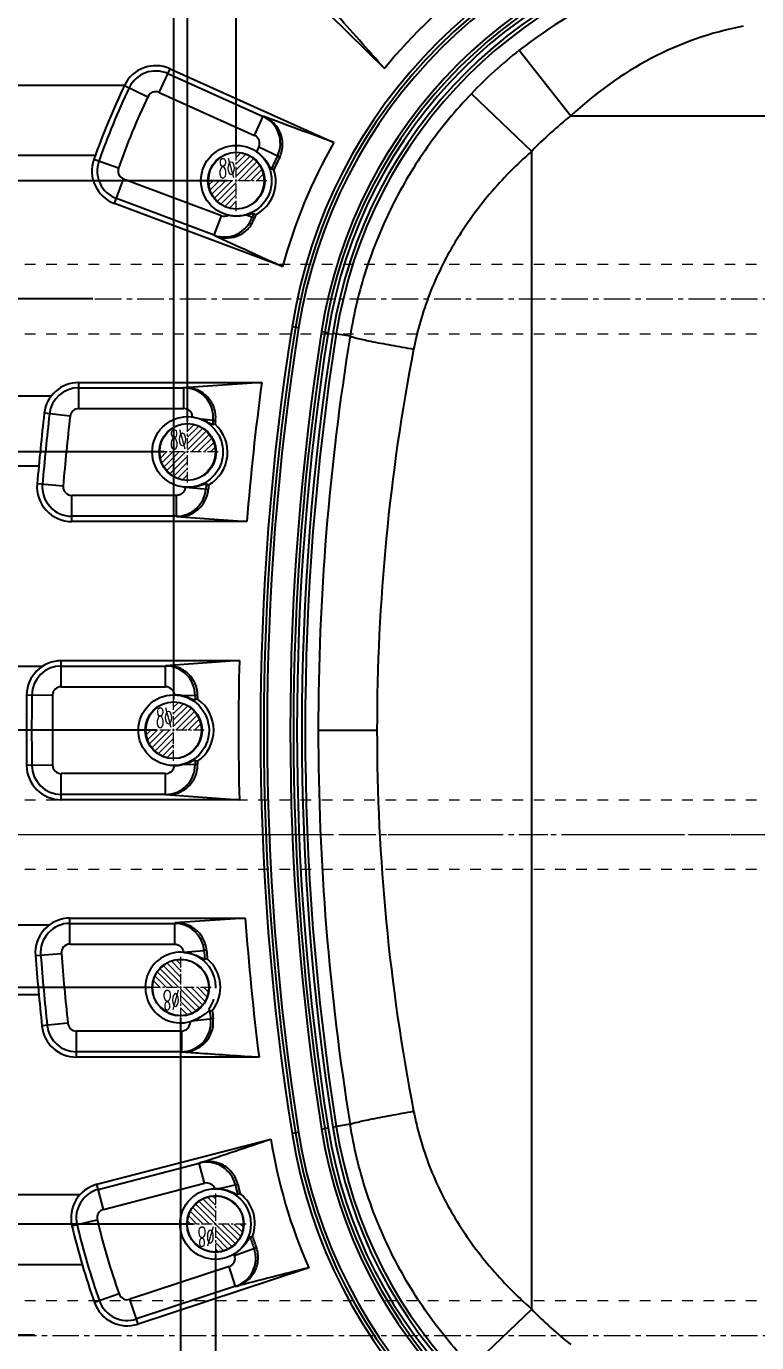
# Model space of a CAD drawing. Header units: millimetres. Extents: x -569 to 1807, y -7664 to 1724.
# Drawn here: x 91.1 to 196.1, y -2468 to -2278.7 of the extents above; entities that cross this region are included whole.
import ezdxf
from ezdxf.enums import TextEntityAlignment as Align

# ---------------------------------------------------------------- set-up
doc = ezdxf.new("R2010")
doc.units = ezdxf.units.MM
doc.header["$LTSCALE"] = 16.335
doc.header["$PDMODE"] = 3
doc.header["$PDSIZE"] = 0.3125
doc.linetypes.add('CENTER', pattern=[0.6, 0.375, -0.075, 0.075, -0.075])
doc.linetypes.add('HIDDEN', pattern=[0.2, 0.1, -0.1])
doc.layers.get('0').update_dxf_attribs({"linetype": 'CONTINUOUS'})
doc.layers.get('Defpoints').update_dxf_attribs({"linetype": 'CONTINUOUS'})
for name, color, linetype, lineweight in [('center', 1, 'CENTER', 9), ('cool', 153, 'HIDDEN', 9), ('epin', 13, 'CONTINUOUS', 9)]:
    doc.layers.add(name, color=color, linetype=linetype, lineweight=lineweight)
doc.layers.add('DEFAULT_2', color=8, linetype='HIDDEN')
doc.layers.add('dim', color=3, linetype='CONTINUOUS')
doc.styles.get("Standard").update_dxf_attribs({"font": 'txt', "width": 0.8})
doc.styles.add('TXT05', font='txt.shx', dxfattribs={"width": 0.5, "bigfont": 'gbcbig.shx'})
doc.dimstyles.new('副本 ISO-25-1', dxfattribs={"dimtxt": 10, "dimasz": 10, "dimexe": 0, "dimexo": 0, "dimgap": 0, "dimtad": 1, "dimtxsty": 'Standard', "dimcen": 0, "dimclrd": 6, "dimclre": 6, "dimclrt": 4, "dimazin": 0, "dimtfac": 1, "dimtofl": 0, "dimtmove": 0, "dimatfit": 3, "dimfxl": 0, "dimarcsym": 0})

# ---------------------------------------------------------------- blocks, each defined once
blk = doc.blocks.new('7')
at = {"layer": 'cool', "ltscale": 0.932966}
for p, q in [((72.6, -1087.21), (493.94, -1087.21)), ((72.6, -1097.21), (493.94, -1097.21))]:
    blk.add_line(p, q, dxfattribs=at)
at = {"layer": 'cool', "color": 1, "linetype": 'CENTER', "ltscale": 0.621977}
blk.add_line((58.27, -1092.21), (508.27, -1092.21), dxfattribs=at)
blk = doc.blocks.new('*D323')
at = {"color": 6, "lineweight": -2}
for p, q in [((122.69, -2179.91), (10.65, -2179.91)), ((10.65, -2189.91), (10.65, -2599.91)), ((127.04, -2609.91), (10.65, -2609.91))]:
    blk.add_line(p, q, dxfattribs=at)
at = {"color": 6}
for points in [[(8.99, -2189.91), (12.32, -2189.91), (10.65, -2179.91)], [(8.99, -2599.91), (12.32, -2599.91), (10.65, -2609.91)]]:
    blk.add_solid(points, dxfattribs=at)
at = {"layer": 'Defpoints', "color": 0}
for p in [(122.69, -2179.91), (10.65, -2609.91), (127.04, -2609.91)]:
    blk.add_point(p, dxfattribs=at)
at = {"color": 4, "insert": (5.65, -2399.19), "char_height": 10, "attachment_point": 5, "rotation": 90}
blk.add_mtext('430', dxfattribs=at)
blk = doc.blocks.new('epin_ejp_8')
at = {"layer": 'epin'}
h = blk.add_hatch(dxfattribs=at)
h.set_pattern_fill('_ANSI31', color=123, scale=0.2, angle=90, style=0)
h.set_pattern_definition([(135, (-263.1036, 1313.3417), (-0.4490128, -0.4490128), [])])
h.paths.add_polyline_path([(0, 4, 0.414214), (-4, 0), (0, 0)])
h.paths.add_polyline_path([(4, 0), (0, 0), (0, -4, 0.414214)])
at = {"layer": 'epin', "color": 1, "linetype": 'CENTER', "ltscale": 0.248791}
for p, q in [((0, -4.4), (0, 4.4)), ((-4.4, 0), (4.4, 0))]:
    blk.add_line(p, q, dxfattribs=at)
at = {"layer": 'epin'}
blk.add_circle((0, 0), 4, dxfattribs=at)
at = {"layer": 'epin', "color": 6, "style": 'TXT05', "width": 0.5}
blk.add_text('%%c8', height=2.8, dxfattribs=at).set_placement((1.33, 1.8), align=Align.MIDDLE)
blk = doc.blocks.new('12')
at = {"layer": 'epin', "color": 4, "xscale": -1}
for p in [(-2763.62, 2309.4), (-2770.62, 2270.4), (-2772.62, 2230.4, 0)]:
    blk.add_blockref('epin_ejp_8', p, dxfattribs=at)
at = {"layer": 'epin', "color": 4, "rotation": 180}
for p in [(-2771.62, 2193.4), (-2766.62, 2159.4)]:
    blk.add_blockref('epin_ejp_8', p, dxfattribs=at)
blk = doc.blocks.new('*D365')
at = {"layer": 'Defpoints', "color": 0}
for p in [(54.07, -2394.91), (65.38, -2394.91), (283.27, -2394.91)]:
    blk.add_point(p, dxfattribs=at)
at = {"layer": 'dim', "color": 6, "lineweight": -2}
blk.add_line((65.38, -2394.91), (52.07, -2394.91), dxfattribs=at)
at = {"layer": 'dim', "color": 4, "insert": (53.07, -2392.41), "char_height": 5, "attachment_point": 5}
blk.add_mtext('0', dxfattribs=at)
blk = doc.blocks.new('*D366')
at = {"layer": 'Defpoints', "color": 0}
for p in [(54.07, -2379.91), (109.78, -2379.91, 0), (283.27, -2394.91)]:
    blk.add_point(p, dxfattribs=at)
at = {"layer": 'dim', "color": 6, "lineweight": -2}
blk.add_line((109.78, -2379.91), (48.73, -2379.91), dxfattribs=at)
at = {"layer": 'dim', "color": 4, "insert": (51.4, -2377.41), "char_height": 5, "attachment_point": 5}
blk.add_mtext('15', dxfattribs=at)
blk = doc.blocks.new('*D367')
at = {"layer": 'Defpoints', "color": 0}
for p in [(54.07, -2339.91), (110.86, -2339.91), (283.27, -2394.91)]:
    blk.add_point(p, dxfattribs=at)
at = {"layer": 'dim', "color": 6, "lineweight": -2}
blk.add_line((110.86, -2339.91), (47.4, -2339.91), dxfattribs=at)
at = {"layer": 'dim', "color": 4, "insert": (50.73, -2337.41), "char_height": 5, "attachment_point": 5}
blk.add_mtext('55', dxfattribs=at)
blk = doc.blocks.new('*D368')
at = {"layer": 'Defpoints', "color": 0}
for p in [(54.07, -2317.91), (100.66, -2317.91), (283.27, -2394.91)]:
    blk.add_point(p, dxfattribs=at)
at = {"layer": 'dim', "color": 6, "lineweight": -2}
blk.add_line((100.66, -2317.91), (47.4, -2317.91), dxfattribs=at)
at = {"layer": 'dim', "color": 4, "insert": (50.73, -2315.41), "char_height": 5, "attachment_point": 5}
blk.add_mtext('77', dxfattribs=at)
blk = doc.blocks.new('*D369')
at = {"layer": 'Defpoints', "color": 0}
for p in [(54.07, -2300.91), (119.94, -2300.91), (283.27, -2394.91)]:
    blk.add_point(p, dxfattribs=at)
at = {"layer": 'dim', "color": 6, "lineweight": -2}
blk.add_line((119.94, -2300.91), (47.4, -2300.91), dxfattribs=at)
at = {"layer": 'dim', "color": 4, "insert": (50.73, -2298.41), "char_height": 5, "attachment_point": 5}
blk.add_mtext('94', dxfattribs=at)
blk = doc.blocks.new('*D370')
at = {"layer": 'Defpoints', "color": 0}
for p in [(54.07, -2269.91), (140.46, -2269.91), (283.27, -2394.91)]:
    blk.add_point(p, dxfattribs=at)
at = {"layer": 'dim', "color": 6, "lineweight": -2}
blk.add_line((140.46, -2269.91), (44.73, -2269.91), dxfattribs=at)
at = {"layer": 'dim', "color": 4, "insert": (49.4, -2267.41), "char_height": 5, "attachment_point": 5}
blk.add_mtext('125', dxfattribs=at)
blk = doc.blocks.new('*D371')
at = {"layer": 'Defpoints', "color": 0}
for p in [(54.07, -2251.91), (172.45, -2251.91), (283.27, -2394.91)]:
    blk.add_point(p, dxfattribs=at)
at = {"layer": 'dim', "color": 6, "lineweight": -2}
blk.add_line((172.45, -2251.91), (44.73, -2251.91), dxfattribs=at)
at = {"layer": 'dim', "color": 4, "insert": (49.4, -2249.41), "char_height": 5, "attachment_point": 5}
blk.add_mtext('143', dxfattribs=at)
blk = doc.blocks.new('*D390')
at = {"layer": 'Defpoints', "color": 0}
for p in [(54.07, -2232.48), (267.27, -2239.91), (283.27, -2394.91)]:
    blk.add_point(p, dxfattribs=at)
at = {"layer": 'dim', "color": 6, "lineweight": -2}
for p, q in [((58.07, -2232.48), (44.73, -2232.48)), ((62.07, -2239.91), (58.07, -2232.48)), ((267.27, -2239.91), (62.07, -2239.91))]:
    blk.add_line(p, q, dxfattribs=at)
at = {"layer": 'dim', "color": 4, "insert": (49.4, -2229.98), "char_height": 5, "attachment_point": 5}
blk.add_mtext('155', dxfattribs=at)
blk = doc.blocks.new('*D391')
at = {"layer": 'Defpoints', "color": 0}
for p in [(54.07, -2241.91), (237.27, -2241.91), (283.27, -2394.91)]:
    blk.add_point(p, dxfattribs=at)
at = {"layer": 'dim', "color": 6, "lineweight": -2}
blk.add_line((237.27, -2241.91), (44.73, -2241.91), dxfattribs=at)
at = {"layer": 'dim', "color": 4, "insert": (49.4, -2239.41), "char_height": 5, "attachment_point": 5}
blk.add_mtext('153', dxfattribs=at)
blk = doc.blocks.new('*D392')
at = {"layer": 'Defpoints', "color": 0}
for p in [(54.07, -2204.91), (99.47, -2204.91, 0), (283.27, -2394.91)]:
    blk.add_point(p, dxfattribs=at)
at = {"layer": 'dim', "color": 6, "lineweight": -2}
blk.add_line((99.47, -2204.91), (45.4, -2204.91), dxfattribs=at)
at = {"layer": 'dim', "color": 4, "insert": (49.73, -2202.41), "char_height": 5, "attachment_point": 5}
blk.add_mtext('190', dxfattribs=at)
blk = doc.blocks.new('*D393')
at = {"layer": 'Defpoints', "color": 0}
for p in [(283.27, -2394.91), (54.07, -2416.91), (108.87, -2416.91)]:
    blk.add_point(p, dxfattribs=at)
at = {"layer": 'dim', "color": 6, "lineweight": -2}
blk.add_line((108.87, -2416.91), (47.4, -2416.91), dxfattribs=at)
at = {"layer": 'dim', "color": 4, "insert": (50.73, -2414.41), "char_height": 5, "attachment_point": 5}
blk.add_mtext('22', dxfattribs=at)
blk = doc.blocks.new('*D394')
at = {"layer": 'Defpoints', "color": 0}
for p in [(283.27, -2394.91), (54.07, -2450.91), (115.07, -2450.91)]:
    blk.add_point(p, dxfattribs=at)
at = {"layer": 'dim', "color": 6, "lineweight": -2}
blk.add_line((115.07, -2450.91), (47.4, -2450.91), dxfattribs=at)
at = {"layer": 'dim', "color": 4, "insert": (50.73, -2448.41), "char_height": 5, "attachment_point": 5}
blk.add_mtext('56', dxfattribs=at)
blk = doc.blocks.new('*D372')
at = {"layer": 'Defpoints', "color": 0}
for p in [(283.27, -2394.91), (54.07, -2466.91), (92.24, -2466.91)]:
    blk.add_point(p, dxfattribs=at)
at = {"layer": 'dim', "color": 6, "lineweight": -2}
blk.add_line((92.24, -2466.91), (47.4, -2466.91), dxfattribs=at)
at = {"layer": 'dim', "color": 4, "insert": (50.73, -2464.41), "char_height": 5, "attachment_point": 5}
blk.add_mtext('72', dxfattribs=at)
blk = doc.blocks.new('*D373')
at = {"layer": 'Defpoints', "color": 0}
for p in [(283.27, -2394.91), (54.07, -2482.91), (134.81, -2482.91)]:
    blk.add_point(p, dxfattribs=at)
at = {"layer": 'dim', "color": 6, "lineweight": -2}
blk.add_line((134.81, -2482.91), (47.4, -2482.91), dxfattribs=at)
at = {"layer": 'dim', "color": 4, "insert": (50.73, -2480.41), "char_height": 5, "attachment_point": 5}
blk.add_mtext('88', dxfattribs=at)
blk = doc.blocks.new('*D374')
at = {"layer": 'Defpoints', "color": 0}
for p in [(283.27, -2394.91), (54.07, -2504.91), (167.29, -2504.91)]:
    blk.add_point(p, dxfattribs=at)
at = {"layer": 'dim', "color": 6, "lineweight": -2}
blk.add_line((167.29, -2504.91), (46.73, -2504.91), dxfattribs=at)
at = {"layer": 'dim', "color": 4, "insert": (50.4, -2502.41), "char_height": 5, "attachment_point": 5}
blk.add_mtext('110', dxfattribs=at)
blk = doc.blocks.new('*D375')
at = {"layer": 'Defpoints', "color": 0}
for p in [(283.27, -2394.91), (243.27, -2518.41), (54.07, -2525)]:
    blk.add_point(p, dxfattribs=at)
at = {"layer": 'dim', "color": 6, "lineweight": -2}
for p, q in [((62.07, -2518.41), (58.07, -2525)), ((243.27, -2518.41), (62.07, -2518.41)), ((58.07, -2525), (38.73, -2525))]:
    blk.add_line(p, q, dxfattribs=at)
at = {"layer": 'dim', "color": 4, "insert": (46.4, -2522.09), "char_height": 5, "attachment_point": 5}
blk.add_mtext('123,5', dxfattribs=at)
blk = doc.blocks.new('*D376')
at = {"layer": 'Defpoints', "color": 0}
for p in [(283.27, -2394.91), (54.07, -2515.41), (208.27, -2515.41)]:
    blk.add_point(p, dxfattribs=at)
at = {"layer": 'dim', "color": 6, "lineweight": -2}
blk.add_line((208.27, -2515.41), (39.4, -2515.41), dxfattribs=at)
at = {"layer": 'dim', "color": 4, "insert": (46.73, -2512.5), "char_height": 5, "attachment_point": 5}
blk.add_mtext('120,5', dxfattribs=at)
blk = doc.blocks.new('*D377')
at = {"layer": 'Defpoints', "color": 0}
for p in [(283.27, -2394.91), (54.07, -2544.91), (120.4, -2544.91)]:
    blk.add_point(p, dxfattribs=at)
at = {"layer": 'dim', "color": 6, "lineweight": -2}
blk.add_line((120.4, -2544.91), (45.4, -2544.91), dxfattribs=at)
at = {"layer": 'dim', "color": 4, "insert": (49.73, -2542.41), "char_height": 5, "attachment_point": 5}
blk.add_mtext('150', dxfattribs=at)
blk = doc.blocks.new('*D378')
at = {"layer": 'Defpoints', "color": 0}
for p in [(283.27, -2394.91), (54.07, -2584.91), (99.47, -2584.91, 0)]:
    blk.add_point(p, dxfattribs=at)
at = {"layer": 'dim', "color": 6, "lineweight": -2}
blk.add_line((99.47, -2584.91), (45.4, -2584.91), dxfattribs=at)
at = {"layer": 'dim', "color": 4, "insert": (49.73, -2582.41), "char_height": 5, "attachment_point": 5}
blk.add_mtext('190', dxfattribs=at)
blk = doc.blocks.new('*D363')
at = {"layer": 'Defpoints', "color": 0}
for p in [(283.27, -2394.91), (165.27, -2505.75), (165.27, -2616.15)]:
    blk.add_point(p, dxfattribs=at)
at = {"layer": 'dim', "color": 6, "lineweight": -2}
blk.add_line((165.27, -2505.75), (165.27, -2624.15), dxfattribs=at)
at = {"layer": 'dim', "color": 4, "insert": (162.77, -2620.15), "char_height": 5, "attachment_point": 5, "rotation": 90}
blk.add_mtext('118', dxfattribs=at)
blk = doc.blocks.new('*D364')
at = {"layer": 'Defpoints', "color": 0}
for p in [(283.27, -2394.91), (136.27, -2485.43), (136.27, -2616.15)]:
    blk.add_point(p, dxfattribs=at)
at = {"layer": 'dim', "color": 6, "lineweight": -2}
blk.add_line((136.27, -2485.43), (136.27, -2625.48), dxfattribs=at)
at = {"layer": 'dim', "color": 4, "insert": (133.77, -2620.82), "char_height": 5, "attachment_point": 5, "rotation": 90}
blk.add_mtext('147', dxfattribs=at)
blk = doc.blocks.new('*D379')
at = {"layer": 'Defpoints', "color": 0}
for p in [(283.27, -2394.91), (113.27, -2421.31), (113.27, -2616.15)]:
    blk.add_point(p, dxfattribs=at)
at = {"layer": 'dim', "color": 6, "lineweight": -2}
blk.add_line((113.27, -2421.31), (113.27, -2624.82), dxfattribs=at)
at = {"layer": 'dim', "color": 4, "insert": (110.77, -2620.48), "char_height": 5, "attachment_point": 5, "rotation": 90}
blk.add_mtext('170', dxfattribs=at)
blk = doc.blocks.new('*D380')
at = {"layer": 'Defpoints', "color": 0}
for p in [(283.27, -2394.91), (118.27, -2455.31), (122.7, -2616.15)]:
    blk.add_point(p, dxfattribs=at)
at = {"layer": 'dim', "color": 6, "lineweight": -2}
for p, q in [((118.27, -2455.31), (118.27, -2608.15)), ((118.27, -2608.15), (122.7, -2612.15)), ((122.7, -2612.15), (122.7, -2625.48))]:
    blk.add_line(p, q, dxfattribs=at)
at = {"layer": 'dim', "color": 4, "insert": (120.2, -2620.82), "char_height": 5, "attachment_point": 5, "rotation": 90}
blk.add_mtext('165', dxfattribs=at)
blk = doc.blocks.new('*D381')
at = {"layer": 'Defpoints', "color": 0}
for p in [(283.27, -2394.91), (108.27, -2580.02, 0), (101.14, -2616.15)]:
    blk.add_point(p, dxfattribs=at)
at = {"layer": 'dim', "color": 6, "lineweight": -2}
for p, q in [((108.27, -2580.02), (108.27, -2608.15)), ((108.27, -2608.15), (101.14, -2612.15)), ((101.14, -2612.15), (101.14, -2625.48))]:
    blk.add_line(p, q, dxfattribs=at)
at = {"layer": 'dim', "color": 4, "insert": (98.64, -2620.82), "char_height": 5, "attachment_point": 5, "rotation": 90}
blk.add_mtext('175', dxfattribs=at)
blk = doc.blocks.new('*D384')
at = {"layer": 'Defpoints', "color": 0}
for p in [(173.27, -2173.03), (173.27, -2247.51), (283.27, -2394.91)]:
    blk.add_point(p, dxfattribs=at)
at = {"layer": 'dim', "color": 6, "lineweight": -2}
blk.add_line((173.27, -2247.51), (173.27, -2165.7), dxfattribs=at)
at = {"layer": 'dim', "color": 4, "insert": (170.77, -2169.37), "char_height": 5, "attachment_point": 5, "rotation": 90}
blk.add_mtext('110', dxfattribs=at)
blk = doc.blocks.new('*D385')
at = {"layer": 'Defpoints', "color": 0}
for p in [(142.27, -2173.03), (142.27, -2265.51), (283.27, -2394.91)]:
    blk.add_point(p, dxfattribs=at)
at = {"layer": 'dim', "color": 6, "lineweight": -2}
blk.add_line((142.27, -2265.51), (142.27, -2165.03), dxfattribs=at)
at = {"layer": 'dim', "color": 4, "insert": (139.77, -2169.03), "char_height": 5, "attachment_point": 5, "rotation": 90}
blk.add_mtext('141', dxfattribs=at)
blk = doc.blocks.new('*D386')
at = {"layer": 'Defpoints', "color": 0}
for p in [(121.27, -2173.03), (121.27, -2296.51), (283.27, -2394.91)]:
    blk.add_point(p, dxfattribs=at)
at = {"layer": 'dim', "color": 6, "lineweight": -2}
blk.add_line((121.27, -2296.51), (121.27, -2163.7), dxfattribs=at)
at = {"layer": 'dim', "color": 4, "insert": (118.77, -2168.37), "char_height": 5, "attachment_point": 5, "rotation": 90}
blk.add_mtext('162', dxfattribs=at)
blk = doc.blocks.new('*D387')
at = {"layer": 'Defpoints', "color": 0}
for p in [(107.44, -2173.03), (112.27, -2375.51, 0), (283.27, -2394.91)]:
    blk.add_point(p, dxfattribs=at)
at = {"layer": 'dim', "color": 6, "lineweight": -2}
for p, q in [((107.44, -2177.03), (107.44, -2165.03)), ((112.27, -2181.03), (107.44, -2177.03)), ((112.27, -2375.51), (112.27, -2181.03))]:
    blk.add_line(p, q, dxfattribs=at)
at = {"layer": 'dim', "color": 4, "insert": (104.94, -2169.03), "char_height": 5, "attachment_point": 5, "rotation": 90}
blk.add_mtext('171', dxfattribs=at)
blk = doc.blocks.new('*D388')
at = {"layer": 'Defpoints', "color": 0}
for p in [(114.27, -2173.03), (114.27, -2335.51), (283.27, -2394.91)]:
    blk.add_point(p, dxfattribs=at)
at = {"layer": 'dim', "color": 6, "lineweight": -2}
blk.add_line((114.27, -2335.51), (114.27, -2163.7), dxfattribs=at)
at = {"layer": 'dim', "color": 4, "insert": (111.77, -2168.37), "char_height": 5, "attachment_point": 5, "rotation": 90}
blk.add_mtext('169', dxfattribs=at)
blk = doc.blocks.new('*D389')
at = {"layer": 'Defpoints', "color": 0}
for p in [(98.47, -2173.03), (108.27, -2201.46, 0), (283.27, -2394.91)]:
    blk.add_point(p, dxfattribs=at)
at = {"layer": 'dim', "color": 6, "lineweight": -2}
for p, q in [((98.47, -2177.03), (98.47, -2163.7)), ((108.27, -2181.03), (98.47, -2177.03)), ((108.27, -2201.46), (108.27, -2181.03))]:
    blk.add_line(p, q, dxfattribs=at)
at = {"layer": 'dim', "color": 4, "insert": (95.97, -2168.37), "char_height": 5, "attachment_point": 5, "rotation": 90}
blk.add_mtext('175', dxfattribs=at)

msp = doc.modelspace()

# ---------------------------------------------------------------- linework, layer by layer
at = {"color": 7, "linetype": 'Continuous'}
for p, q in [((124.18, -2266.658), (142.562, -2284.781)), ((161.947, -2282.149), (169.352, -2291.584)), ((110.203, -2288.232), (111.745, -2284.81)), ((111.429, -2285.511), (125.109, -2291.674)), ((111.745, -2284.81), (135.28, -2295.413)), ((105.189, -2287.219), (84.805, -2287.219)), ((105.186, -2287.223), (108.564, -2288.832)), ((110.203, -2288.232), (123.883, -2294.394)), ((163.726, -2296.689), (155.052, -2288.405)), ((123.883, -2294.394), (125.119, -2291.651)), ((169.352, -2291.584), (397.182, -2291.584)), ((79.805, -2297.219), (101.017, -2297.219)), ((127.507, -2297.521), (124.495, -2296.073)), ((163.726, -2463.136), (163.726, -2296.689)), ((104.336, -2299.087), (100.795, -2297.844)), ((103.756, -2304.182), (105.074, -2300.669)), ((119.122, -2305.94), (105.074, -2300.669)), ((127.924, -2313.251), (103.756, -2304.182)), ((118.074, -2308.734), (104.026, -2303.462)), ((118.065, -2308.758), (119.122, -2305.94)), ((123.896, -2306.277), (122.716, -2305.867)), ((130.226, -2322.083), (129.277, -2321.933)), ((133.515, -2322.603), (134.465, -2322.753)), ((137.626, -2323.252), (135.149, -2322.861)), ((98.617, -2333.665), (98.617, -2329.913)), ((98.617, -2329.913), (124.93, -2329.913)), ((98.617, -2330.681), (113.659, -2330.681)), ((113.717, -2333.665), (113.717, -2330.681)), ((94.636, -2331.906), (81.805, -2331.906)), ((97.378, -2334.772), (93.66, -2334.352)), ((98.617, -2333.665), (113.717, -2333.665)), ((118.275, -2335.449), (116.293, -2335.216)), ((76.805, -2341.906), (92.866, -2341.906)), ((96.37, -2344.804), (92.632, -2344.476)), ((97.613, -2349.913), (97.613, -2346.16)), ((112.673, -2346.16), (97.613, -2346.16)), ((112.673, -2349.209), (112.673, -2346.16)), ((117.244, -2345.329), (113.916, -2345.026)), ((112.673, -2349.144), (97.613, -2349.144)), ((122.783, -2349.913), (97.613, -2349.913)), ((112.673, -2349.209), (122.783, -2349.913)), ((93.357, -2370.752), (81.805, -2370.752)), ((96.112, -2373.665), (96.112, -2369.913)), ((96.112, -2369.913), (121.714, -2369.913)), ((96.112, -2370.681), (111.113, -2370.681)), ((121.714, -2369.913), (111.113, -2370.647)), ((111.113, -2373.665), (111.113, -2370.647)), ((91.123, -2374.85), (94.864, -2374.897)), ((96.112, -2373.665), (111.113, -2373.665)), ((115.702, -2374.972), (113.433, -2374.943)), ((133.054, -2379.913), (141.49, -2379.913)), ((94.864, -2384.928), (91.112, -2384.975)), ((96.112, -2389.913), (96.112, -2386.16)), ((111.113, -2386.16), (96.112, -2386.16)), ((111.113, -2389.178), (111.113, -2386.16)), ((115.702, -2384.853), (113.433, -2384.883)), ((111.113, -2389.144), (96.112, -2389.144)), ((121.714, -2389.913), (96.112, -2389.913)), ((111.113, -2389.178), (121.714, -2389.913)), ((97.361, -2410.665), (97.361, -2406.913)), ((97.361, -2406.913), (122.554, -2406.913)), ((122.554, -2406.913), (112.411, -2407.618)), ((94.362, -2407.926), (81.805, -2407.926)), ((97.361, -2407.681), (112.411, -2407.681)), ((112.411, -2410.665), (112.411, -2407.618)), ((97.361, -2410.665), (112.411, -2410.665)), ((92.388, -2412.311), (96.118, -2412.012)), ((113.656, -2411.825), (116.628, -2411.561)), ((116.985, -2411.531), (116.628, -2411.561)), ((76.805, -2417.926), (92.867, -2417.926)), ((97.049, -2422.044), (93.317, -2422.437)), ((117.938, -2421.412), (114.838, -2421.752)), ((98.29, -2426.913), (98.29, -2423.16)), ((113.376, -2423.16), (98.29, -2423.16)), ((113.376, -2423.16), (113.376, -2426.144)), ((113.322, -2426.145), (98.29, -2426.144)), ((124.539, -2426.913), (98.29, -2426.913)), ((133.515, -2437.223), (134.465, -2437.073)), ((137.626, -2436.574), (135.149, -2436.965)), ((101.236, -2445.191), (126.219, -2438.698)), ((130.226, -2437.742), (129.277, -2437.892)), ((101.429, -2445.935), (115.951, -2442.161)), ((116.701, -2445.049), (115.945, -2442.136)), ((102.18, -2448.823), (116.701, -2445.049)), ((98.766, -2446.714), (81.805, -2446.714)), ((102.18, -2448.823), (101.236, -2445.191)), ((121.485, -2445.213), (118.774, -2445.846)), ((97.639, -2451.182), (101.28, -2450.318)), ((121.014, -2455.424), (124.161, -2454.298)), ((76.805, -2456.714), (99.097, -2456.714)), ((120.23, -2457.029), (105.981, -2461.728)), ((131.67, -2457.208), (107.156, -2465.292)), ((121.172, -2459.887), (120.23, -2457.029)), ((121.164, -2459.863), (106.915, -2464.562)), ((104.414, -2460.959), (100.876, -2462.21)), ((107.156, -2465.292), (105.981, -2461.728)), ((155.052, -2471.42), (163.726, -2463.136))]:
    msp.add_line(p, q, dxfattribs=at)
for centre, radius in [((121.267, -2300.913), 5.08), ((121.267, -2300.913), 4.084), ((114.267, -2339.913), 5.08), ((114.267, -2339.913), 4.084), ((112.267, -2379.913), 5.08), ((112.267, -2379.913), 4.084), ((113.267, -2416.913), 4.084), ((118.267, -2450.913), 5.08), ((118.267, -2450.913), 4.084)]:
    msp.add_circle(centre, radius, dxfattribs=at)
for centre, radius, start, end in [((202.214, -2333.451), 73.841, 98.749, 171.02638), ((202.214, -2333.451), 73.345, 98.749, 171.02638), ((202.214, -2333.451), 72.88, 98.749, 171.02638), ((202.214, -2333.451), 69.551, 98.749, 171.02638), ((202.214, -2333.451), 69.086, 98.749, 171.02638), ((202.214, -2333.451), 68.589, 98.749, 171.02638), ((202.214, -2333.451), 67.897, 98.749, 171.02638), ((202.214, -2333.451), 67.399, 98.749, 171.02638), ((202.214, -2333.451), 76.988, 126.39081, 140.78888), ((202.214, -2333.451), 65.218, 128.12857, 136.31443), ((109.691, -2289.369), 5, 65.74901, 154.52499), ((109.691, -2289.369), 4.231, 65.74901, 154.52499), ((202.214, -2333.451), 107.477, 154.52232, 160.65467), ((202.214, -2333.451), 106.719, 154.52499, 160.65467), ((202.214, -2333.451), 103.736, 154.52499, 160.65467), ((109.691, -2289.369), 1.248, 65.74901, 154.52499), ((123.371, -2295.532), 4.231, 334.31509, 65.74901), ((202.214, -2333.451), 53.224, 128.12857, 136.31443), ((123.371, -2295.532), 1.248, 334.31509, 65.74901), ((202.214, -2333.451), 76.988, 150.39081, 164.78888), ((202.214, -2333.451), 86.24, 154.31509, 154.80605), ((202.214, -2333.451), 83.257, 154.31509, 155.72929), ((202.214, -2333.451), 82.898, 154.3151, 155.69762), ((105.513, -2299.501), 5, 160.65467, 249.43065), ((105.513, -2299.501), 4.231, 160.65467, 249.43065), ((105.513, -2299.501), 1.248, 160.65467, 249.43065), ((121.588, -2301.042), 5.353, 297.60418, 18.56327), ((123.136, -2310.261), 11.482, 72.11559, 73.91908), ((119.56, -2304.772), 4.231, 249.43065, 340.86457), ((119.56, -2304.772), 1.248, 249.43065, 297.92891), ((202.214, -2333.451), 83.257, 160.47321, 160.86457), ((129.086, -2295.458), 11.482, 242.28342, 244.08691), ((202.214, -2333.451), 82.898, 160.50492, 160.86459), ((496.438, -2379.913), 371.711, 171.02638, 188.97361), ((496.438, -2379.913), 371.214, 171.02638, 188.97361), ((496.438, -2379.913), 370.749, 171.02638, 188.97361), ((496.438, -2379.913), 367.42, 171.02638, 188.97361), ((496.438, -2379.913), 366.956, 171.02638, 188.97361), ((496.438, -2379.913), 366.459, 171.02638, 188.97361), ((496.438, -2379.913), 365.766, 171.02638, 188.97361), ((496.438, -2379.913), 365.269, 171.02638, 188.97361), ((487.558, -2380), 354.504, 170.78857, 179.98587), ((430.559, -2380.057), 289.069, 169.04502, 179.97148), ((98.617, -2334.913), 4.989, 90, 173.54634), ((98.617, -2334.913), 4.231, 90, 173.54634), ((113.717, -2334.913), 4.231, 353.29401, 90.77298), ((496.438, -2379.913), 374.858, 172.33482, 175.40969), ((496.438, -2379.913), 405.347, 173.54634, 174.9847), ((496.438, -2379.913), 404.589, 173.54634, 174.9847), ((496.438, -2379.913), 401.605, 173.54634, 174.9847), ((98.617, -2334.913), 1.248, 90, 173.54634), ((113.717, -2334.913), 1.248, 1.81674, 90), ((114.596, -2339.946), 5.421, 300.01239, 48.02936), ((496.438, -2379.913), 381.126, 173.29401, 173.38057), ((120.123, -2348.36), 12.588, 98.69491, 100.39385), ((496.438, -2379.913), 380.768, 173.29401, 173.36494), ((97.613, -2344.913), 5, 174.9847, 270), ((97.613, -2344.913), 4.231, 174.9847, 270), ((97.613, -2344.913), 1.248, 174.9847, 270), ((496.438, -2379.913), 381.126, 174.66918, 174.78895), ((121.746, -2332.861), 12.588, 247.65591, 249.35485), ((496.438, -2379.913), 380.768, 174.68482, 174.78895), ((112.673, -2344.913), 4.231, 270, 354.78895), ((96.112, -2374.913), 4.989, 90, 179.28442), ((96.112, -2374.913), 4.231, 90, 179.28442), ((111.113, -2374.913), 4.231, 359.25657, 90), ((496.438, -2379.913), 374.858, 178.47135, 181.52865), ((496.438, -2379.913), 405.347, 179.28442, 180.71558), ((496.438, -2379.913), 404.589, 179.28442, 180.71558), ((496.438, -2379.913), 401.605, 179.28442, 180.71558), ((96.112, -2374.913), 1.248, 90, 179.28442), ((111.113, -2374.913), 1.248, 3.98383, 90), ((112.249, -2380.835), 6.01, 78.63868, 88.96815), ((496.438, -2379.913), 381.126, 179.25657, 179.34627), ((496.438, -2379.913), 380.768, 179.25657, 179.32979), ((119.07, -2387.636), 12.636, 105.48398, 107.18372), ((112.596, -2379.911), 5.428, 304.82848, 55.17144), ((487.555, -2379.825), 354.501, 180.01409, 189.21146), ((430.559, -2379.769), 289.069, 180.02852, 190.95498), ((119.07, -2372.189), 12.636, 252.81628, 254.51602), ((496.438, -2379.913), 381.126, 180.65373, 180.74343), ((496.438, -2379.913), 380.768, 180.6702, 180.74343), ((96.112, -2384.913), 5, 180.71558, 270), ((96.112, -2384.913), 4.231, 180.71558, 270), ((96.112, -2384.913), 1.248, 180.71558, 270), ((111.113, -2384.913), 4.231, 270, 0.74343), ((111.113, -2384.913), 1.248, 270, 356.01617), ((112.246, -2378.957), 6.044, 271.06065, 281.33252), ((97.361, -2411.913), 4.989, 90, 184.58446), ((496.438, -2379.913), 374.858, 184.13044, 187.20276), ((97.361, -2411.913), 4.231, 90, 184.58446), ((112.411, -2411.913), 4.231, 4.76331, 90), ((97.361, -2411.913), 1.248, 90, 184.58446), ((496.438, -2379.913), 405.347, 184.58446, 186.02176), ((496.438, -2379.913), 404.589, 184.58446, 186.02176), ((496.438, -2379.913), 401.605, 184.58446, 186.02176), ((113.267, -2416.913), 5.08, 0, 285.4213), ((496.438, -2379.913), 381.126, 184.76331, 184.96217), ((119.668, -2424.241), 11.733, 102.68021, 104.45076), ((496.438, -2379.913), 380.768, 184.76331, 184.954), ((113.596, -2416.881), 5.379, 321.58379, 49.45232), ((118.148, -2408.495), 11.733, 266.58031, 268.35086), ((496.438, -2379.913), 381.126, 186.0689, 186.25708), ((496.438, -2379.913), 380.768, 186.07706, 186.25708), ((98.29, -2421.913), 5, 186.02176, 270), ((98.29, -2421.913), 4.231, 186.02176, 270), ((98.29, -2421.913), 1.248, 186.02176, 270), ((113.376, -2421.913), 4.231, 269.26945, 6.25708), ((113.376, -2421.913), 1.248, 270, 4.39781), ((113.041, -2416.093), 5.938, 285.42157, 287.61456), ((202.214, -2426.374), 69.551, 188.97361, 261.25099), ((202.214, -2426.374), 69.086, 188.97361, 261.25099), ((202.214, -2426.374), 68.589, 188.97361, 261.25099), ((202.214, -2426.374), 67.897, 188.97361, 261.25099), ((202.214, -2426.374), 67.399, 188.97361, 261.25099), ((202.214, -2426.374), 76.988, 189.21116, 203.60922), ((202.214, -2426.374), 73.841, 188.97361, 261.25099), ((202.214, -2426.374), 73.345, 188.97361, 261.25099), ((202.214, -2426.374), 72.88, 188.97361, 261.25099), ((117.015, -2446.256), 4.231, 13.13543, 104.56935), ((117.015, -2446.256), 1.248, 20.17731, 104.56935), ((102.494, -2450.03), 4.989, 104.56935, 193.34533), ((102.494, -2450.03), 4.231, 104.56935, 193.34533), ((118.279, -2451.722), 5.897, 85.19039, 90.90236), ((202.214, -2426.374), 83.257, 193.13543, 194.10148), ((125.008, -2456.901), 10.838, 107.17424, 109.07421), ((202.214, -2426.374), 82.898, 193.13544, 194.08407), ((118.599, -2450.815), 5.34, 339.54865, 53.06384), ((102.494, -2450.03), 1.248, 104.56935, 193.34533), ((202.214, -2426.374), 103.736, 193.34533, 199.47501), ((202.214, -2426.374), 107.477, 193.34533, 199.47501), ((202.214, -2426.374), 106.719, 193.34533, 199.47501), ((120.721, -2442.236), 10.838, 283.51398, 285.41394), ((202.214, -2426.374), 82.898, 198.50415, 199.68493), ((119.839, -2455.844), 4.231, 288.25099, 19.68491), ((202.214, -2426.374), 83.257, 198.48671, 199.68491), ((119.839, -2455.844), 1.248, 288.25099, 19.68491), ((202.214, -2426.374), 86.24, 199.55301, 199.68491), ((105.59, -2460.543), 4.231, 199.47501, 288.25099), ((105.59, -2460.543), 1.248, 199.47501, 288.25099), ((105.59, -2460.543), 5, 199.47501, 288.25099), ((202.214, -2426.374), 53.224, 223.68556, 231.87143)]:
    msp.add_arc(centre, radius, start, end, dxfattribs=at)
for points, knots in [([(192.279, -2268.896), (186.785, -2269.755), (175.972, -2272.915), (166.323, -2278.714), (161.947, -2282.149)], [0, 0, 0, 0, 0.4999341, 1, 1, 1, 1]), ([(194.104, -2278.714), (189.542, -2279.563), (180.534, -2282.754), (172.829, -2288.342), (169.352, -2291.584)], [0, 0, 0, 0, 0.4939977, 1, 1, 1, 1]), ([(155.052, -2288.405), (152.776, -2290.788), (148.568, -2295.894), (143.467, -2304.397), (139.702, -2313.569), (138.15, -2320), (137.626, -2323.252)], [0, 0, 0, 0, 0.2501691, 0.5001037, 0.7499841, 1, 1, 1, 1]), ([(127.507, -2297.521), (127.787, -2296.94), (128.07, -2295.671), (127.654, -2293.853), (126.613, -2292.436), (125.634, -2291.841), (125.119, -2291.651)], [0, 0, 0, 0, 0.2732087, 0.5285349, 0.7675268, 1, 1, 1, 1]), ([(124.178, -2296.74), (124.335, -2296.85), (124.634, -2297.081), (125.039, -2297.459), (125.386, -2297.85), (125.674, -2298.232), (125.906, -2298.586), (126.062, -2298.854), (126.166, -2299.03), (126.225, -2299.127), (126.271, -2299.191), (126.302, -2299.224), (126.316, -2299.229)], [0, 0, 0, 0, 0.1736706, 0.3423445, 0.5009724, 0.646668, 0.7760206, 0.8839958, 0.927257, 0.9617335, 0.9862152, 1, 1, 1, 1]), ([(163.726, -2296.689), (161.568, -2298.587), (157.549, -2302.659), (152.559, -2309.558), (148.837, -2317.081), (147.278, -2322.424), (146.758, -2325.123)], [0, 0, 0, 0, 0.2559247, 0.5074933, 0.7551998, 1, 1, 1, 1]), ([(118.065, -2308.758), (118.564, -2308.985), (119.677, -2309.254), (121.415, -2308.982), (122.992, -2307.986), (123.685, -2306.886), (123.896, -2306.277)], [0, 0, 0, 0, 0.2324782, 0.4714747, 0.7267989, 1, 1, 1, 1]), ([(122.716, -2305.867), (122.319, -2305.952), (121.458, -2306.061), (120.59, -2305.975), (120.145, -2305.875)], [0, 0, 0, 0, 0.4703901, 1, 1, 1, 1]), ([(123.746, -2305.623), (123.734, -2305.616), (123.693, -2305.618), (123.623, -2305.63), (123.523, -2305.655), (123.345, -2305.706), (123.074, -2305.783), (122.843, -2305.84), (122.716, -2305.867)], [0, 0, 0, 0, 0.0394065, 0.1081375, 0.2049944, 0.3270088, 0.6323386, 1, 1, 1, 1]), ([(137.626, -2323.252), (137.665, -2323.273), (137.772, -2323.316), (138.08, -2323.417), (138.649, -2323.564), (139.538, -2323.768), (140.682, -2324.008), (142.034, -2324.274), (144.082, -2324.658), (145.674, -2324.938), (146.758, -2325.123)], [0, 0, 0, 0, 0.0145046, 0.0366285, 0.1043483, 0.2032904, 0.330128, 0.4801534, 0.6465552, 1, 1, 1, 1]), ([(118.275, -2335.449), (118.316, -2335.104), (118.312, -2334.41), (118.063, -2333.42), (117.606, -2332.545), (116.803, -2331.599), (115.744, -2330.953), (114.595, -2330.679), (114.007, -2330.654), (113.717, -2330.677)], [0, 0, 0, 0, 0.1387115, 0.2741198, 0.4044722, 0.529633, 0.767145, 0.8835909, 1, 1, 1, 1]), ([(114.964, -2334.873), (115.081, -2334.889), (115.533, -2334.966), (115.976, -2335.094), (116.293, -2335.216)], [0, 0, 0, 0, 0.2581748, 1, 1, 1, 1]), ([(116.293, -2335.216), (116.494, -2335.292), (116.777, -2335.418), (117.125, -2335.599), (117.342, -2335.721), (117.523, -2335.826), (117.668, -2335.91), (117.77, -2335.959), (117.831, -2335.983), (117.852, -2335.979)], [0, 0, 0, 0, 0.3701274, 0.5330055, 0.677024, 0.7988788, 0.8951595, 0.9627703, 1, 1, 1, 1]), ([(116.96, -2344.504), (116.947, -2344.498), (116.908, -2344.5), (116.8, -2344.522), (116.605, -2344.585), (116.309, -2344.683), (115.936, -2344.793), (115.496, -2344.895), (114.819, -2345), (114.283, -2345.013), (113.919, -2344.988)], [0, 0, 0, 0, 0.0136333, 0.0362631, 0.108017, 0.2106458, 0.3378545, 0.4847119, 0.6470517, 1, 1, 1, 1]), ([(113.928, -2344.99), (113.914, -2345.146), (113.83, -2345.454), (113.549, -2345.843), (113.144, -2346.1), (112.829, -2346.16), (112.673, -2346.16)], [0, 0, 0, 0, 0.2498867, 0.5001861, 0.7502454, 1, 1, 1, 1]), ([(112.673, -2349.209), (113.181, -2349.245), (114.238, -2349.13), (115.696, -2348.383), (116.832, -2347.074), (117.19, -2345.925), (117.244, -2345.329)], [0, 0, 0, 0, 0.2314801, 0.4718192, 0.7282521, 1, 1, 1, 1]), ([(115.702, -2374.972), (115.711, -2374.333), (115.438, -2373.071), (114.31, -2371.6), (112.784, -2370.746), (111.655, -2370.609), (111.113, -2370.647)], [0, 0, 0, 0, 0.2727043, 0.5285833, 0.768057, 1, 1, 1, 1]), ([(113.433, -2374.943), (113.675, -2374.991), (114.02, -2375.082), (114.446, -2375.231), (114.714, -2375.337), (114.938, -2375.431), (115.116, -2375.508), (115.241, -2375.551), (115.313, -2375.571), (115.337, -2375.564)], [0, 0, 0, 0, 0.3685118, 0.531139, 0.6753655, 0.7981438, 0.8954552, 0.9633747, 1, 1, 1, 1]), ([(115.337, -2384.261), (115.313, -2384.254), (115.241, -2384.274), (115.117, -2384.317), (114.938, -2384.394), (114.714, -2384.488), (114.446, -2384.594), (114.02, -2384.743), (113.675, -2384.834), (113.433, -2384.883)], [0, 0, 0, 0, 0.0366084, 0.1045086, 0.2018179, 0.3245825, 0.4688064, 0.6314581, 1, 1, 1, 1]), ([(111.113, -2389.178), (111.655, -2389.216), (112.784, -2389.079), (114.311, -2388.225), (115.438, -2386.754), (115.711, -2385.492), (115.702, -2384.853)], [0, 0, 0, 0, 0.2319483, 0.4714268, 0.7273035, 1, 1, 1, 1]), ([(116.985, -2411.531), (116.935, -2410.933), (116.584, -2409.775), (115.448, -2408.454), (113.985, -2407.699), (112.922, -2407.583), (112.411, -2407.618)], [0, 0, 0, 0, 0.2717949, 0.5281977, 0.7684879, 1, 1, 1, 1]), ([(112.411, -2410.665), (112.719, -2410.665), (113.358, -2410.913), (113.64, -2411.533), (113.665, -2411.839)], [0, 0, 0, 0, 0.4995031, 1, 1, 1, 1]), ([(113.657, -2411.84), (113.848, -2411.855), (114.221, -2411.902), (114.759, -2412.022), (115.254, -2412.18), (115.694, -2412.361), (116.07, -2412.546), (116.338, -2412.693), (116.514, -2412.79), (116.612, -2412.841), (116.683, -2412.871), (116.726, -2412.883), (116.74, -2412.879)], [0, 0, 0, 0, 0.1744496, 0.3438526, 0.5030899, 0.6491063, 0.7782625, 0.8854864, 0.9282537, 0.9622107, 0.9863009, 1, 1, 1, 1]), ([(117.448, -2420.207), (117.434, -2420.206), (117.397, -2420.224), (117.338, -2420.264), (117.258, -2420.327), (117.115, -2420.444), (116.899, -2420.625), (116.593, -2420.863), (116.228, -2421.112), (115.808, -2421.355), (115.341, -2421.575), (115.009, -2421.698), (114.838, -2421.752)], [0, 0, 0, 0, 0.0137657, 0.0376759, 0.0712261, 0.1133808, 0.2193933, 0.3480433, 0.4935558, 0.6530571, 0.8235411, 1, 1, 1, 1]), ([(113.376, -2426.15), (113.665, -2426.174), (114.25, -2426.149), (115.394, -2425.878), (116.451, -2425.238), (117.254, -2424.299), (117.713, -2423.43), (117.968, -2422.446), (117.976, -2421.756), (117.938, -2421.412)], [0, 0, 0, 0, 0.1163493, 0.2327852, 0.4703699, 0.5955703, 0.7259408, 0.8613323, 1, 1, 1, 1]), ([(113.322, -2426.145), (114.256, -2426.209), (117.994, -2426.467), (121.733, -2426.721), (124.539, -2426.913)], [0, 0, 0, 0, 0.2497421, 1, 1, 1, 1]), ([(137.626, -2436.574), (137.664, -2436.553), (137.765, -2436.512), (138.06, -2436.414), (138.608, -2436.271), (139.471, -2436.072), (140.596, -2435.835), (141.942, -2435.569), (144.02, -2435.178), (145.645, -2434.892), (146.757, -2434.703)], [0, 0, 0, 0, 0.0138949, 0.0350102, 0.0999202, 0.1957296, 0.3201449, 0.469411, 0.6371828, 1, 1, 1, 1]), ([(146.758, -2434.703), (147.278, -2437.402), (148.837, -2442.744), (152.559, -2450.267), (157.549, -2457.166), (161.568, -2461.238), (163.726, -2463.136)], [0, 0, 0, 0, 0.2448002, 0.4925067, 0.7440753, 1, 1, 1, 1]), ([(155.052, -2471.42), (152.776, -2469.037), (148.568, -2463.931), (143.467, -2455.428), (139.702, -2446.257), (138.15, -2439.825), (137.626, -2436.574)], [0, 0, 0, 0, 0.2501705, 0.5001064, 0.7499858, 1, 1, 1, 1]), ([(121.485, -2445.213), (121.339, -2444.585), (120.764, -2443.419), (119.3, -2442.264), (117.6, -2441.812), (116.465, -2441.962), (115.945, -2442.136)], [0, 0, 0, 0, 0.2732087, 0.5285349, 0.7675268, 1, 1, 1, 1]), ([(118.774, -2445.846), (119.097, -2445.873), (119.566, -2445.952), (120.152, -2446.123), (120.534, -2446.264), (120.865, -2446.406), (121.104, -2446.52), (121.263, -2446.594), (121.352, -2446.633), (121.416, -2446.655), (121.454, -2446.663), (121.466, -2446.659)], [0, 0, 0, 0, 0.3440012, 0.5016218, 0.646469, 0.7754137, 0.8833835, 0.9267752, 0.9613627, 0.9859741, 1, 1, 1, 1]), ([(123.254, -2452.774), (123.238, -2452.777), (123.206, -2452.813), (123.155, -2452.88), (123.089, -2452.982), (122.974, -2453.164), (122.801, -2453.438), (122.546, -2453.794), (122.233, -2454.172), (121.859, -2454.553), (121.429, -2454.916), (121.113, -2455.134), (120.947, -2455.237)], [0, 0, 0, 0, 0.0140158, 0.0395151, 0.0753767, 0.1200229, 0.230075, 0.3600395, 0.5050877, 0.662153, 0.8287064, 1, 1, 1, 1]), ([(121.172, -2459.887), (121.704, -2459.751), (122.74, -2459.262), (123.923, -2457.961), (124.527, -2456.197), (124.378, -2454.905), (124.161, -2454.298)], [0, 0, 0, 0, 0.2324782, 0.4714747, 0.7267989, 1, 1, 1, 1])]:
    msp.add_open_spline(points, degree=3, knots=knots, dxfattribs=at)
for points in [[(142.562, -2284.781), (140.169, -2282.076), (137.776, -2279.371), (135.384, -2276.666)], [(135.28, -2295.413), (131.893, -2294.158), (128.506, -2292.904), (125.119, -2291.651)], [(118.065, -2308.758), (121.351, -2310.256), (124.637, -2311.754), (127.924, -2313.251)], [(124.93, -2329.913), (121.173, -2330.169), (117.416, -2330.425), (113.659, -2330.681)], [(115.945, -2442.136), (119.369, -2440.99), (122.794, -2439.844), (126.219, -2438.698)], [(131.67, -2457.208), (128.171, -2458.101), (124.672, -2458.994), (121.172, -2459.887)]]:
    msp.add_open_spline(points, degree=3, dxfattribs=at)
at = {"layer": 'center', "color": 1, "linetype": 'CENTER', "ltscale": 2.674503}
msp.add_line((38.267, -2394.913), (528.267, -2394.913), dxfattribs=at)
at = {"layer": 'DEFAULT_2', "color": 8, "linetype": 'HIDDEN'}
msp.add_arc((113.267, -2416.913), 5.08, 285.4213, 0, dxfattribs=at)

# ---------------------------------------------------------------- block references
for name, p in [('12', (2884.883, -4610.308)), ('7', (0, -1302.703)), ('7', (0, -1374.703))]:
    msp.add_blockref(name, p)
at = {"xscale": -1, "rotation": 180}
msp.add_blockref('7', (0, -3410.123), dxfattribs=at)

# ---------------------------------------------------------------- dimensions: what is measured, and where the dimension line sits
dim = msp.add_linear_dim(base=(10.655, -2609.913), p1=(122.687, -2179.913), p2=(127.036, -2609.913), angle=90, dimstyle='副本 ISO-25-1', override={"dimfxl": 1.25, "dimarcsym": 1})
dim.commit()
dim.dimension.update_dxf_attribs({"geometry": '*D323', "text_midpoint": (10.655, -2399.189), "dimtype": 160})
at = {"layer": 'dim'}
for feature_location, offset, dtype, origin, picture, middle in [((108.267, -2201.456, 0), (-9.802, 28.423), 1, (283.267, -2394.913), '*D389', (95.965, -2168.366)), ((114.267, -2335.513), (0, 162.48), 1, (283.267, -2394.913), '*D388', (111.767, -2168.366)), ((121.267, -2296.513), (0, 123.48), 1, (283.267, -2394.913), '*D386', (118.767, -2168.366)), ((112.267, -2375.513, 0), (-4.824, 202.48), 1, (283.267, -2394.913), '*D387', (104.943, -2169.033)), ((142.267, -2265.513), (0, 92.48), 1, (283.267, -2394.913), '*D385', (139.767, -2169.033)), ((173.267, -2247.513), (0, 74.48), 1, (283.267, -2394.913), '*D384', (170.767, -2169.366)), ((99.467, -2204.913, 0), (-45.399, 0), 0, (283.267, -2394.913), '*D392', (49.735, -2202.413)), ((267.267, -2239.913), (-213.199, 7.429), 0, (283.267, -2394.913), '*D390', (49.402, -2229.984)), ((237.267, -2241.913), (-183.199, 0), 0, (283.267, -2394.913), '*D391', (49.402, -2239.413)), ((172.451, -2251.913), (-118.382, 0), 0, (283.267, -2394.913), '*D371', (49.402, -2249.413)), ((140.457, -2269.913), (-86.389, 0), 0, (283.267, -2394.913), '*D370', (49.402, -2267.413)), ((119.935, -2300.913), (-65.867, 0), 0, (283.267, -2394.913), '*D369', (50.735, -2298.413)), ((100.665, -2317.913), (-46.596, 0), 0, (283.267, -2394.913), '*D368', (50.735, -2315.413)), ((110.861, -2339.913), (-56.793, 0), 0, (283.267, -2394.913), '*D367', (50.735, -2337.413)), ((109.779, -2379.913, 0), (-55.711, 0), 0, (283.267, -2394.913), '*D366', (51.402, -2377.413)), ((65.380698258, -2394.91261242), (-11.312422948, 0), 0, (283.267278569, -2394.91261242), '*D365', (53.06827531, -2392.41261242)), ((243.267, -2518.413), (-189.199, -6.59), 0, (283.267, -2394.913), '*D375', (46.402, -2522.086)), ((208.267, -2515.413), (-154.199, 0), 0, (283.267, -2394.913), '*D376', (46.735, -2512.496)), ((120.396, -2544.913), (-66.327, 0), 0, (283.267, -2394.913), '*D377', (49.735, -2542.413)), ((99.467, -2584.913, 0), (-45.399, 0), 0, (283.267, -2394.913), '*D378', (49.735, -2582.413)), ((167.294, -2504.913), (-113.226, 0), 0, (283.267, -2394.913), '*D374', (50.402, -2502.413)), ((108.867, -2416.913), (-54.799, 0), 0, (283.267, -2394.913), '*D393', (50.735, -2414.413)), ((115.07, -2450.913), (-61.002, 0), 0, (283.267, -2394.913), '*D394', (50.735, -2448.413)), ((92.242, -2466.913), (-38.174, 0), 0, (283.267, -2394.913), '*D372', (50.735, -2464.413)), ((134.811, -2482.913), (-80.742, 0), 0, (283.267, -2394.913), '*D373', (50.735, -2480.413)), ((108.267, -2580.015, 0), (-7.126, -36.134), 1, (283.267, -2394.913), '*D381', (98.642, -2620.815)), ((113.267, -2421.313), (0, -194.836), 1, (283.267, -2394.913), '*D379', (110.767, -2620.482)), ((118.267, -2455.313), (4.436, -160.836), 1, (283.267, -2394.913), '*D380', (120.204, -2620.815)), ((136.267, -2485.428), (0, -130.721), 1, (283.267, -2394.913), '*D364', (133.767, -2620.815)), ((165.267, -2505.746), (0, -110.403), 1, (283.267, -2394.913), '*D363', (162.767, -2620.149))]:
    dim = msp.add_ordinate_dim(feature_location=feature_location, offset=offset, dtype=dtype, origin=origin, dimstyle='副本 ISO-25-1', override={"dimtxt": 5, "dimasz": 2, "dimfxl": 1.25, "dimarcsym": 1}, dxfattribs=at)
    dim.commit()
    dim.dimension.update_dxf_attribs({"geometry": picture, "text_midpoint": middle})

doc.saveas('drawing.dxf')
